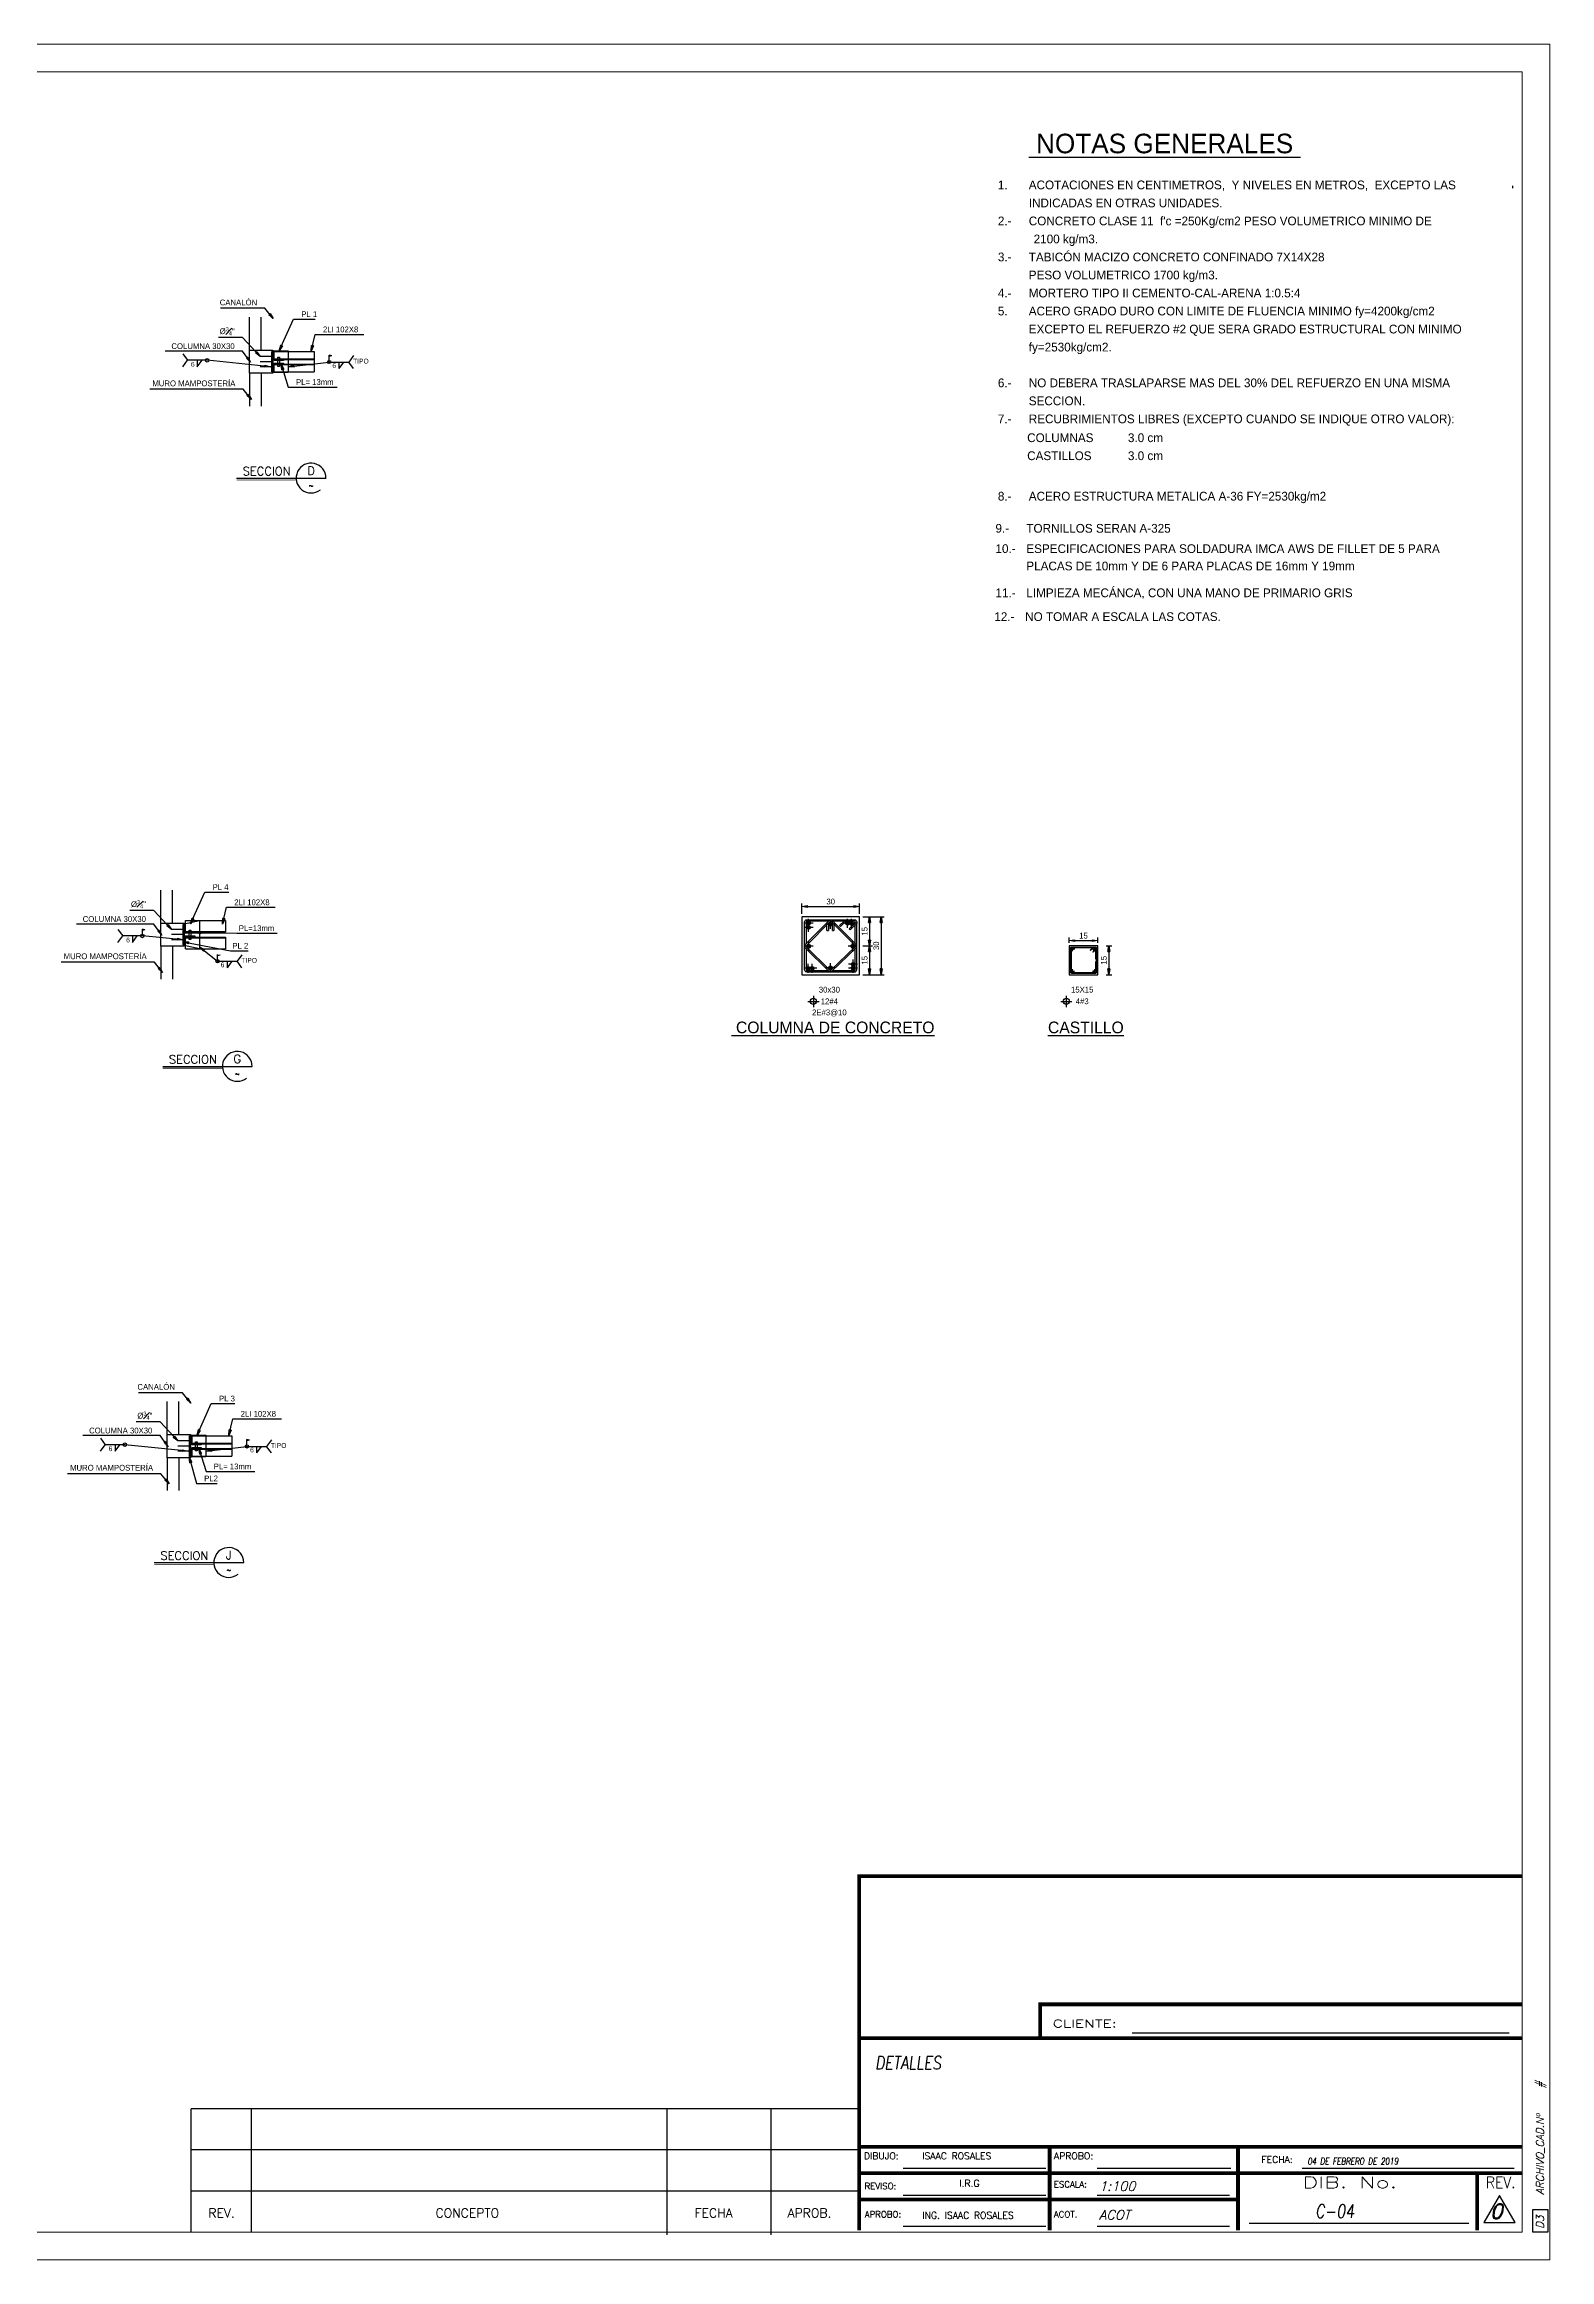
# Model space of a CAD drawing. Header units: millimetres. Extents: x 0 to 11971, y -30495 to 57.
# Drawn here: x 341.9 to 380.9, y 0 to 57.4 of the extents above; entities that cross this region are included whole.
import ezdxf
from ezdxf.enums import TextEntityAlignment as Align

# ---------------------------------------------------------------- set-up
doc = ezdxf.new("R2010")
doc.units = ezdxf.units.MM
for name, pattern in [('CENTER', [50.8, 31.75, -6.35, 6.35, -6.35]), ('HIDDEN', [9.525, 6.35, -3.175]), ('PHANTOM', [2.5, 1.25, -0.25, 0.25, -0.25, 0.25, -0.25])]:
    doc.linetypes.add(name, pattern=pattern)
for name, color, linetype in [('1', 2, 'CENTER'), ('2', 4, 'Continuous'), ('3', 4, 'Continuous'), ('4', 3, 'HIDDEN'), ('6', 7, 'Continuous'), ('7', 1, 'PHANTOM'), ('ACERO', 5, 'Continuous'), ('C', 11, 'Continuous'), ('lo', 2, 'HIDDEN'), ('Muro', 242, 'Continuous'), ('NOTAS', 5, 'Continuous'), ('TG', 7, 'Continuous'), ('TITULO', 242, 'Continuous'), ('TZ', 15, 'Continuous')]:
    doc.layers.add(name, color=color, linetype=linetype)
doc.styles.add('LEROY', font='stylu.ttf')
doc.styles.add('RMD', font='romand.shx')
doc.styles.add('ROMAND', font='romand.shx', dxfattribs={"width": 0.8, "oblique": 8})
doc.dimstyles.new('LEROY_CONC', dxfattribs={"dimtxt": 0.15, "dimasz": 0.15, "dimexe": 0.08, "dimexo": 0.08, "dimgap": 0.05, "dimtad": 1, "dimdec": 0, "dimlfac": 20, "dimzin": 0, "dimdsep": 46, "dimtxsty": 'LEROY', "dimblk1": 'FLECHA', "dimblk2": 'FLECHA', "dimsah": 1, "dimcen": 0.2, "dimclrd": 256, "dimclre": 256, "dimclrt": 5, "dimadec": 0, "dimazin": 0, "dimtfac": 0.5, "dimtdec": 0, "dimtix": 1, "dimtofl": 0, "dimtmove": 0, "dimatfit": 3, "dimldrblk": 'FLECHA', "dimfxl": 1, "dimtolj": 1, "dimtzin": 0, "dimarcsym": 0})

# ---------------------------------------------------------------- blocks, each defined once
blk = doc.blocks.new('FLECHA')
at = {"linetype": 'Continuous'}
blk.add_hatch(color=5, dxfattribs=at).paths.add_polyline_path([(0, 0), (-1, 0.16), (-1, -0.16)])
at = {"color": 5, "linetype": 'Continuous'}
blk.add_line((-1, 0.16), (-1, -0.16), dxfattribs=at)
blk.add_lwpolyline([(-1, 0.16), (0, 0), (-1, -0.16)], dxfattribs=at)
blk = doc.blocks.new('SECCION')
at = {"layer": 'TG'}
blk.add_line((-14.3, -3.3), (28.2, -3.3), dxfattribs=at)
at = {"layer": 'TG', "const_width": 0.417}
blk.add_lwpolyline([(-14.3, -4.2), (14.1, -4.2)], dxfattribs=at)
at = {"layer": 'TG', "color": 2}
blk.add_arc((21.1, -3.3), 7.08, 0, 308.5235, dxfattribs=at)
at = {"layer": 'TG', "style": 'RMD'}
for tag, p in [('SECCION', (0, 0)), ('SECC', (21.1, 0.2))]:
    blk.add_attdef(tag, text='', height=4, dxfattribs=at).set_placement(p, align=Align.MIDDLE)
at = {"layer": 'TG', "color": 2, "style": 'RMD'}
blk.add_attdef('RF', text='', height=2, dxfattribs=at).set_placement((21.1, -6.9), align=Align.MIDDLE)
blk = doc.blocks.new('NOTAS')
at = {"layer": 'NOTAS', "color": 5}
blk.add_line((156.122, 134.198), (156.122, 134.239), dxfattribs=at)
at = {"layer": 'NOTAS', "color": 5, "style": 'LEROY'}
for s, p in [('1.', (146.118, 134.173)), ('ACOTACIONES EN CENTIMETROS,  Y NIVELES EN METROS,  EXCEPTO LAS', (146.718, 134.173)), ('INDICADAS EN OTRAS UNIDADES.', (146.718, 133.823)), ('2.-', (146.118, 133.473)), ("CONCRETO CLASE 11  f'c =250Kg/cm2 PESO VOLUMETRICO MINIMO DE", (146.718, 133.473)), ('TABICÓN MACIZO CONCRETO CONFINADO 7X14X28', (146.718, 132.773)), ('  2100 kg/m3.', (146.687, 133.123)), ('3.-', (146.118, 132.773)), ('PESO VOLUMETRICO 1700 kg/m3.', (146.718, 132.423)), ('4.-', (146.118, 132.073)), ('MORTERO TIPO II CEMENTO-CAL-ARENA 1:0.5:4', (146.718, 132.073)), ('5.', (146.118, 131.723)), ('ACERO GRADO DURO CON LIMITE DE FLUENCIA MINIMO fy=4200kg/cm2', (146.718, 131.723)), ('EXCEPTO EL REFUERZO #2 QUE SERA GRADO ESTRUCTURAL CON MINIMO', (146.718, 131.373)), ('fy=2530kg/cm2.', (146.718, 131.023)), ('6.-', (146.118, 130.328)), ('NO DEBERA TRASLAPARSE MAS DEL 30% DEL REFUERZO EN UNA MISMA', (146.718, 130.328)), ('SECCION.', (146.718, 129.978)), ('7.-', (146.118, 129.628)), ('RECUBRIMIENTOS LIBRES (EXCEPTO CUANDO SE INDIQUE OTRO VALOR):', (146.718, 129.628)), ('COLUMNAS', (146.687, 129.262)), ('3.0 cm', (148.645, 129.262)), ('CASTILLOS', (146.687, 128.912)), ('3.0 cm', (148.645, 128.912)), ('8.-', (146.118, 128.126)), ('ACERO ESTRUCTURA METALICA A-36 FY=2530kg/m2', (146.718, 128.126)), ('9.-', (146.071, 127.502)), ('TORNILLOS SERAN A-325', (146.671, 127.502)), ('10.-', (146.071, 127.107)), ('ESPECIFICACIONES PARA SOLDADURA IMCA AWS DE FILLET DE 5 PARA ', (146.671, 127.107)), ('PLACAS DE 10mm Y DE 6 PARA PLACAS DE 16mm Y 19mm', (146.671, 126.77)), ('11.-', (146.071, 126.249)), ('LIMPIEZA MECÁNCA, CON UNA MANO DE PRIMARIO GRIS', (146.671, 126.249)), ('12.-', (146.048, 125.786)), ('NO TOMAR A ESCALA LAS COTAS.', (146.648, 125.786))]:
    blk.add_text(s, height=0.17, dxfattribs=at).set_placement(p)
at = {"layer": 'TITULO', "style": 'LEROY'}
blk.add_text('%%U NOTAS GENERALES ', height=0.38, dxfattribs=at).set_placement((146.718, 134.873))
blk = doc.blocks.new('*D183')
at = {"layer": 'C', "lineweight": -2, "transparency": 16777216}
for p, q in [((361.57, 34.863), (361.57, 35.131)), ((361.72, 35.051), (362.92, 35.051)), ((363.07, 34.863), (363.07, 35.131))]:
    blk.add_line(p, q, dxfattribs=at)
at = {"layer": 'Defpoints', "color": 0, "transparency": 16777216}
for p in [(363.07, 35.051), (361.57, 34.783), (363.07, 34.783)]:
    blk.add_point(p, dxfattribs=at)
at = {"layer": 'C', "lineweight": -2, "transparency": 16777216, "xscale": 0.15, "yscale": 0.15, "zscale": 0.15, "rotation": 180}
blk.add_blockref('FLECHA', (361.57, 35.051), dxfattribs=at)
at = {"layer": 'C', "lineweight": -2, "transparency": 16777216, "xscale": 0.15, "yscale": 0.15, "zscale": 0.15}
blk.add_blockref('FLECHA', (363.07, 35.051), dxfattribs=at)
at = {"layer": 'C', "color": 5, "transparency": 16777216, "insert": (362.32, 35.179), "char_height": 0.15, "attachment_point": 5, "style": 'LEROY'}
blk.add_mtext('\\A1;30', dxfattribs=at)
blk = doc.blocks.new('var8')
at = {"layer": 'TZ'}
h = blk.add_hatch(dxfattribs=at)
h.set_pattern_fill('ANSI31', color=250, scale=0.12501, style=0)
h.set_pattern_definition([(45, (-174.317762, 227.993321), (-0.0110494311, 0.0110494311), [])])
edge = h.paths.add_edge_path()
edge.add_arc((0, 0), 0.0635, 0, 360)
at = {"layer": 'TZ', "color": 250}
for p, q in [((-0.157, 0), (0.157, 0)), ((0, 0.157), (0, -0.157))]:
    blk.add_line(p, q, dxfattribs=at)
at = {"layer": 'TZ', "color": 5}
blk.add_circle((0, 0), 0.0635, dxfattribs=at)
blk = doc.blocks.new('*D186')
at = {"layer": 'C', "lineweight": -2, "transparency": 16777216}
for p, q in [((363.15, 34.783), (363.407, 34.783)), ((363.327, 34.633), (363.327, 34.183)), ((363.15, 34.033), (363.407, 34.033))]:
    blk.add_line(p, q, dxfattribs=at)
at = {"layer": 'Defpoints', "color": 0, "transparency": 16777216}
for p in [(363.07, 34.783), (363.07, 34.033), (363.327, 34.033)]:
    blk.add_point(p, dxfattribs=at)
at = {"layer": 'C', "lineweight": -2, "transparency": 16777216, "xscale": 0.15, "yscale": 0.15, "zscale": 0.15}
for p, rotation in [((363.327, 34.783), 90), ((363.327, 34.033), 270)]:
    blk.add_blockref('FLECHA', p, dxfattribs=dict(at, rotation=rotation))
at = {"layer": 'C', "color": 5, "transparency": 16777216, "insert": (363.199, 34.408), "char_height": 0.15, "attachment_point": 5, "rotation": 90, "style": 'LEROY'}
blk.add_mtext('\\A1;15', dxfattribs=at)
blk = doc.blocks.new('*D184')
at = {"layer": 'C', "lineweight": -2, "transparency": 16777216}
for p, q in [((363.15, 34.033), (363.407, 34.033)), ((363.327, 33.883), (363.327, 33.433)), ((363.15, 33.283), (363.407, 33.283))]:
    blk.add_line(p, q, dxfattribs=at)
at = {"layer": 'Defpoints', "color": 0, "transparency": 16777216}
for p in [(363.07, 34.033), (363.07, 33.283), (363.327, 33.283)]:
    blk.add_point(p, dxfattribs=at)
at = {"layer": 'C', "lineweight": -2, "transparency": 16777216, "xscale": 0.15, "yscale": 0.15, "zscale": 0.15}
for p, rotation in [((363.327, 34.033), 90), ((363.327, 33.283), 270)]:
    blk.add_blockref('FLECHA', p, dxfattribs=dict(at, rotation=rotation))
at = {"layer": 'C', "color": 5, "transparency": 16777216, "insert": (363.199, 33.658), "char_height": 0.15, "attachment_point": 5, "rotation": 90, "style": 'LEROY'}
blk.add_mtext('\\A1;15', dxfattribs=at)
blk = doc.blocks.new('*D185')
at = {"layer": 'C', "lineweight": -2, "transparency": 16777216}
for p, q in [((363.407, 34.783), (363.707, 34.783)), ((363.627, 34.633), (363.627, 33.433)), ((363.407, 33.283), (363.707, 33.283))]:
    blk.add_line(p, q, dxfattribs=at)
at = {"layer": 'Defpoints', "color": 0, "transparency": 16777216}
for p in [(363.327, 34.783), (363.327, 33.283), (363.627, 33.283)]:
    blk.add_point(p, dxfattribs=at)
at = {"layer": 'C', "lineweight": -2, "transparency": 16777216, "xscale": 0.15, "yscale": 0.15, "zscale": 0.15}
for p, rotation in [((363.627, 34.783), 90), ((363.627, 33.283), 270)]:
    blk.add_blockref('FLECHA', p, dxfattribs=dict(at, rotation=rotation))
at = {"layer": 'C', "color": 5, "transparency": 16777216, "insert": (363.499, 34.033), "char_height": 0.15, "attachment_point": 5, "rotation": 90, "style": 'LEROY'}
blk.add_mtext('\\A1;30', dxfattribs=at)
blk = doc.blocks.new('*D187')
at = {"layer": 'C', "lineweight": -2, "transparency": 16777216}
for p, q in [((368.495, 34.113), (368.495, 34.247)), ((368.645, 34.167), (369.095, 34.167)), ((369.245, 34.113), (369.245, 34.247))]:
    blk.add_line(p, q, dxfattribs=at)
at = {"layer": 'Defpoints', "color": 0, "transparency": 16777216}
for p in [(368.495, 34.033), (369.245, 34.167), (369.245, 34.033)]:
    blk.add_point(p, dxfattribs=at)
at = {"layer": 'C', "lineweight": -2, "transparency": 16777216, "xscale": 0.15, "yscale": 0.15, "zscale": 0.15, "rotation": 180}
blk.add_blockref('FLECHA', (368.495, 34.167), dxfattribs=at)
at = {"layer": 'C', "lineweight": -2, "transparency": 16777216, "xscale": 0.15, "yscale": 0.15, "zscale": 0.15}
blk.add_blockref('FLECHA', (369.245, 34.167), dxfattribs=at)
at = {"layer": 'C', "color": 5, "transparency": 16777216, "insert": (368.87, 34.295), "char_height": 0.15, "attachment_point": 5, "style": 'LEROY'}
blk.add_mtext('\\A1;15', dxfattribs=at)
blk = doc.blocks.new('*D189')
at = {"layer": 'C', "lineweight": -2, "transparency": 16777216}
for p, q in [((369.454, 34.033), (369.604, 34.033)), ((369.524, 33.883), (369.524, 33.433)), ((369.454, 33.283), (369.604, 33.283))]:
    blk.add_line(p, q, dxfattribs=at)
at = {"layer": 'Defpoints', "color": 0, "transparency": 16777216}
for p in [(369.374, 34.033), (369.374, 33.283), (369.524, 33.283)]:
    blk.add_point(p, dxfattribs=at)
at = {"layer": 'C', "lineweight": -2, "transparency": 16777216, "xscale": 0.15, "yscale": 0.15, "zscale": 0.15}
for p, rotation in [((369.524, 34.033), 90), ((369.524, 33.283), 270)]:
    blk.add_blockref('FLECHA', p, dxfattribs=dict(at, rotation=rotation))
at = {"layer": 'C', "color": 5, "transparency": 16777216, "insert": (369.396, 33.658), "char_height": 0.15, "attachment_point": 5, "rotation": 90, "style": 'LEROY'}
blk.add_mtext('\\A1;15', dxfattribs=at)

msp = doc.modelspace()

# ---------------------------------------------------------------- hatches: boundary and pattern name
at = {"layer": 'C'}
h = msp.add_hatch(color=256, dxfattribs=at)
h.dxf.hatch_style = 1
h.paths.add_polyline_path([(349.3279, 49.2946), (349.3931, 49.313), (349.3279, 49.3313)])
h = msp.add_hatch(color=256, dxfattribs=at)
h.dxf.hatch_style = 1
h.paths.add_polyline_path([(344.4865, 34.4275), (344.5518, 34.4458), (344.4865, 34.4641)])
h = msp.add_hatch(color=256, dxfattribs=at)
h.dxf.hatch_style = 1
h.paths.add_polyline_path([(346.4995, 33.7901), (346.4343, 33.8085), (346.4343, 33.7718)])
h = msp.add_hatch(color=256, dxfattribs=at)
h.dxf.hatch_style = 1
h.paths.add_polyline_path([(347.1959, 21.2062), (347.2611, 21.2245), (347.1959, 21.2428)])

# ---------------------------------------------------------------- linework, layer by layer
at = {"layer": '4', "color": 4, "linetype": 'Continuous'}
for p, q in [((363.0603, 3.9116), (345.7515, 3.9116)), ((345.7515, 1.7767), (345.7515, 3.9116)), ((347.316, 1.7767), (347.316, 3.9116)), ((358.0794, 1.7105), (358.0794, 3.9116)), ((360.7739, 0.6431), (360.7739, 3.9116)), ((363.0603, 2.8441), (345.7515, 2.8441)), ((345.7515, 0.7093), (345.7515, 2.8441)), ((347.316, 0.7093), (347.316, 2.8441)), ((358.0794, 0.6431), (358.0794, 2.8441)), ((363.0603, 1.7767), (345.7515, 1.7767))]:
    msp.add_line(p, q, dxfattribs=at)
at = {"layer": '6', "lineweight": 0}
for points in [[(295.5884, 57.3838), (380.9483, 57.3838), (380.9483, 0), (295.5884, 0)], [(296.2978, 56.6745), (380.2389, 56.6745), (380.2389, 0.7093), (296.2978, 0.7093)]]:
    msp.add_lwpolyline(points, close=True, dxfattribs=at)
at = {"layer": '6', "const_width": 0.0976}
for points in [[(380.2389, 9.934), (363.0603, 9.934), (363.0603, 0.759)], [(380.2389, 6.6154), (367.7454, 6.6154), (367.7454, 5.7369)], [(380.2389, 5.7369), (363.0603, 5.7369)], [(380.2389, 2.926), (363.0603, 2.926)], [(367.993, 0.759), (367.993, 2.926)], [(372.8733, 0.759), (372.8733, 2.926)], [(379.0677, 0.759), (379.0677, 2.2428)], [(372.8733, 1.5595), (363.0603, 1.5595)]]:
    msp.add_lwpolyline(points, dxfattribs=at)
at = {"layer": '6', "const_width": 0.0976, "flags": 128}
msp.add_lwpolyline([(380.2389, 2.2428), (363.0603, 2.2428)], dxfattribs=at)
at = {"layer": '7', "color": 7, "linetype": 'Continuous'}
msp.add_line((370.1303, 5.8759), (379.8952, 5.8759), dxfattribs=at)
at = {"layer": '7', "color": 1, "linetype": 'Continuous'}
for p, q in [((364.1997, 2.368), (367.891, 2.368)), ((369.223, 2.368), (372.6845, 2.368)), ((374.5389, 2.3675), (380.0254, 2.3675)), ((364.1997, 1.6737), (367.891, 1.6737)), ((369.223, 1.6737), (372.648, 1.6737)), ((364.1997, 0.8698), (367.891, 0.8698)), ((369.223, 0.8698), (372.648, 0.8698)), ((373.1592, 0.9423), (378.8567, 0.9423))]:
    msp.add_line(p, q, dxfattribs=at)
at = {"layer": '7'}
for points in [[(379.6487, 1.6651), (379.2459, 0.9674), (380.0515, 0.9674)], [(380.5075, 0.7093), (380.5075, 1.3023), (380.8985, 1.3023), (380.8985, 0.7093)]]:
    msp.add_lwpolyline(points, close=True, dxfattribs=at)
at = {"layer": 'ACERO'}
for p, q in [((347.2647, 49.4625), (347.2647, 50.3153)), ((347.9047, 49.4265), (348.9347, 49.4265)), ((347.9047, 49.1965), (347.9047, 49.4265)), ((348.9347, 49.4265), (348.9347, 48.8985)), ((347.2647, 48.8625), (347.2647, 48.0097)), ((347.9047, 49.2385), (348.9347, 49.2385)), ((347.9047, 49.2225), (348.9347, 49.2225)), ((347.9047, 48.8985), (347.9047, 49.1285)), ((347.9047, 49.1025), (348.9347, 49.1025)), ((347.9047, 49.0865), (348.9347, 49.0865)), ((347.9047, 48.8985), (348.9347, 48.8985)), ((344.9669, 34.6232), (344.9669, 35.4759)), ((345.6069, 34.6907), (346.637, 34.6907)), ((345.6069, 34.3572), (345.6069, 34.6907)), ((346.637, 34.6907), (346.637, 34.3867)), ((344.9669, 34.0232), (344.9669, 33.1704)), ((345.6069, 34.4057), (346.637, 34.4057)), ((345.6069, 34.3867), (346.637, 34.3867)), ((345.6069, 33.9557), (345.6069, 34.2892)), ((345.6069, 34.2597), (346.637, 34.2597)), ((345.6069, 34.2406), (346.637, 34.2406)), ((345.6069, 33.9557), (346.637, 33.9557)), ((346.637, 34.2597), (346.637, 33.9557)), ((345.1327, 21.3741), (345.1327, 22.2268)), ((345.7727, 21.3381), (346.8027, 21.3381)), ((345.7727, 21.1081), (345.7727, 21.3381)), ((346.8027, 21.3381), (346.8027, 20.8101)), ((345.1327, 20.7741), (345.1327, 19.9213)), ((345.7727, 21.1501), (346.8027, 21.1501)), ((345.7727, 21.1341), (346.8027, 21.1341)), ((345.7727, 20.8101), (345.7727, 21.0401)), ((345.7727, 21.0141), (346.8027, 21.0141)), ((345.7727, 20.9981), (346.8027, 20.9981)), ((345.7727, 20.8101), (346.8027, 20.8101))]:
    msp.add_line(p, q, dxfattribs=at)
at = {"layer": 'ACERO', "color": 2}
for p, q in [((347.8387, 49.295), (347.5387, 49.295)), ((347.8387, 49.1625), (347.5387, 49.1625)), ((347.8387, 49.0301), (347.5387, 49.0301)), ((345.5409, 34.4556), (345.2409, 34.4556)), ((345.5409, 34.3232), (345.2409, 34.3232)), ((345.5409, 34.1907), (345.2409, 34.1907)), ((345.7067, 21.2065), (345.4067, 21.2065)), ((345.7067, 21.0741), (345.4067, 21.0741)), ((345.7067, 20.9416), (345.4067, 20.9416))]:
    msp.add_line(p, q, dxfattribs=at)
at = {"layer": 'ACERO', "color": 3}
for p, q in [((362.6661, 34.6706), (362.5473, 34.5574)), ((362.5753, 34.5326), (362.5473, 34.5574)), ((362.7233, 34.6706), (362.5753, 34.5326)), ((362.2231, 34.4268), (362.2601, 34.4268)), ((362.3667, 34.4268), (362.4037, 34.4268)), ((369.0989, 33.9769), (369.0395, 33.9203)), ((369.0535, 33.9079), (369.0395, 33.9203)), ((369.1275, 33.9769), (369.0535, 33.9079))]:
    msp.add_line(p, q, dxfattribs=at)
at = {"layer": 'ACERO', "color": 250}
for p, q in [((361.8729, 32.737), (361.8729, 32.4466)), ((368.4233, 32.737), (368.4233, 32.4466)), ((361.7277, 32.5918), (362.0181, 32.5918)), ((368.2781, 32.5918), (368.5685, 32.5918))]:
    msp.add_line(p, q, dxfattribs=at)
at = {"layer": 'ACERO', "color": 3}
for points in [[(347.8647, 48.8985), (347.8387, 48.8985), (347.8387, 49.4265), (347.8647, 49.4265)], [(348.2647, 48.8825), (347.8647, 48.8825), (347.8647, 49.4425), (348.2647, 49.4425)], [(348.1447, 49.1965), (347.9047, 49.1965), (347.9047, 49.2225), (348.1447, 49.2225)], [(348.1447, 49.1025), (347.9047, 49.1025), (347.9047, 49.1285), (348.1447, 49.1285)], [(345.5669, 34.0592), (345.5409, 34.0592), (345.5409, 34.5872), (345.5669, 34.5872)], [(345.9669, 33.9557), (345.5669, 34.0432), (345.5669, 34.6032), (345.9669, 34.6907)], [(345.8469, 34.3572), (345.5669, 34.3572), (345.5669, 34.3832), (345.8469, 34.3832)], [(345.8469, 34.2632), (345.5669, 34.2632), (345.5669, 34.2892), (345.8469, 34.2892)], [(345.7327, 20.8101), (345.7067, 20.8101), (345.7067, 21.3381), (345.7327, 21.3381)], [(346.1327, 20.7941), (345.7327, 20.7941), (345.7327, 21.3541), (346.1327, 21.3541)], [(346.0127, 21.1081), (345.7727, 21.1081), (345.7727, 21.1341), (346.0127, 21.1341)], [(346.0127, 21.0141), (345.7727, 21.0141), (345.7727, 21.0401), (346.0127, 21.0401)]]:
    msp.add_lwpolyline(points, close=True, dxfattribs=at)
at = {"layer": 'ACERO', "color": 6}
for points in [[(348.042, 49.0372), (347.992, 49.0372), (347.992, 49.2772), (348.042, 49.2772)], [(345.7443, 34.1978), (345.6943, 34.1978), (345.6943, 34.4378), (345.7443, 34.4378)], [(345.91, 20.9487), (345.86, 20.9487), (345.86, 21.1887), (345.91, 21.1887)]]:
    msp.add_lwpolyline(points, close=True, dxfattribs=at)
at = {"layer": 'ACERO', "color": 3}
for points in [[(361.7009, 33.3581, -0.4142136), (361.6447, 33.4144), (361.6447, 34.6519, -0.4142136), (361.7009, 34.7081), (362.9384, 34.7081, -0.4142136), (362.9947, 34.6519), (362.9947, 34.6184, -0.1829276), (362.99, 34.606), (362.8239, 34.4494), (362.7958, 34.4742), (362.9525, 34.6202, 0.1829037), (362.9572, 34.6326), (362.9572, 34.6519, 0.4142136), (362.9384, 34.6706), (362.3804, 34.6706)], [(362.3535, 33.3749, -0.4142136), (362.274, 33.3749), (361.6612, 33.9828, -0.4142136), (361.6612, 34.0624), (362.2799, 34.6917, -0.4142136), (362.3595, 34.6917), (362.3927, 34.6584, -0.1989124), (362.4037, 34.6319), (362.4037, 34.4268)], [(362.2589, 34.6706), (361.7009, 34.6706, 0.4142136), (361.6822, 34.6519), (361.6822, 34.0834)], [(362.3667, 34.4268), (362.3667, 34.6209, 0.2338909), (362.3519, 34.6507), (362.3329, 34.6652, 0.4142136), (362.3064, 34.6652), (361.6877, 34.0358, 0.4142136), (361.6877, 34.0093), (362.3005, 33.4015, 0.4142136), (362.327, 33.4015)], [(361.7009, 33.3581), (362.9384, 33.3581, 0.4142136), (362.9947, 33.4144), (362.9947, 34.6321)], [(362.327, 33.4015), (362.9517, 34.01, 0.4142136), (362.9517, 34.0365), (362.4037, 34.5941)], [(362.3535, 33.3749), (362.9782, 33.9835, 0.4142136), (362.9782, 34.063), (362.3957, 34.6551)], [(361.6822, 33.9631), (361.6822, 33.4144, 0.4142136), (361.7009, 33.3956)], [(362.3749, 33.396), (362.9384, 33.3956, 0.4142136), (362.9572, 33.4144), (362.9572, 33.964)], [(368.5607, 33.3206, -0.4142136), (368.5326, 33.3488), (368.5326, 33.9675, -0.4142136), (368.5607, 33.9956), (369.1795, 33.9956, -0.4142136), (369.2076, 33.9675), (369.2076, 33.9508, -0.1829276), (369.2053, 33.9446), (369.1222, 33.8663), (369.1082, 33.8787), (369.1865, 33.9517, 0.1829037), (369.1889, 33.9579), (369.1889, 33.9675, 0.4142136), (369.1795, 33.9769), (368.9005, 33.9769)], [(369.1795, 33.9769), (368.5607, 33.9769, 0.4142136), (368.5514, 33.9675), (368.5514, 33.3488)], [(368.5607, 33.3206), (369.1795, 33.3206, 0.4142136), (369.2076, 33.3488), (369.2076, 33.9576)], [(368.5514, 33.6231), (368.5514, 33.3488, 0.4142136), (368.5607, 33.3394)], [(368.8977, 33.3396), (369.1795, 33.3394, 0.4142136), (369.1889, 33.3488), (369.1889, 33.6236)]]:
    msp.add_lwpolyline(points, format="xyb", dxfattribs=at)
for points in [[(362.2231, 34.4268), (362.2231, 34.5818)], [(362.2601, 34.6189), (362.2601, 34.4268)], [(362.9572, 34.0844), (362.9572, 34.575)], [(369.1889, 33.6838), (369.1889, 33.9291)], [(361.7009, 33.3956), (362.2529, 33.396)], [(368.5607, 33.3394), (369.182, 33.3398)]]:
    msp.add_lwpolyline(points, dxfattribs=at)
at = {"layer": 'ACERO'}
for centre in [(361.8729, 32.5918), (368.4233, 32.5918)]:
    msp.add_circle(centre, 0.08, dxfattribs=at)
at = {"layer": 'C'}
for p, q in [((345.5322, 49.3692), (345.6553, 49.1988)), ((345.5322, 49.0283), (345.6553, 49.1988)), ((345.9098, 49.1988), (345.9098, 49.0283)), ((345.9098, 49.0283), (346.0329, 49.1988)), ((349.3279, 49.1545), (349.3279, 49.3313)), ((349.3931, 49.313), (349.3279, 49.3313)), ((349.3931, 49.313), (349.3279, 49.2946)), ((349.5823, 48.984), (349.5823, 49.1545)), ((349.5823, 48.984), (349.7054, 49.1545)), ((349.9599, 49.3249), (349.8367, 49.1545)), ((349.9599, 48.984), (349.8367, 49.1545)), ((343.8545, 34.4577), (343.9777, 34.2873)), ((344.4865, 34.2873), (344.4865, 34.4641)), ((344.5518, 34.4458), (344.4865, 34.4641)), ((344.5518, 34.4458), (344.4865, 34.4275)), ((343.8545, 34.1168), (343.9777, 34.2873)), ((344.2321, 34.2873), (344.2321, 34.1168)), ((344.2321, 34.1168), (344.3552, 34.2873)), ((346.4343, 33.6316), (346.4343, 33.8085)), ((346.4995, 33.7901), (346.4343, 33.7718)), ((346.6887, 33.4612), (346.6887, 33.6316)), ((346.6887, 33.4612), (346.8119, 33.6316)), ((347.0663, 33.8021), (346.9432, 33.6316)), ((347.0663, 33.4612), (346.9432, 33.6316)), ((343.4002, 21.2807), (343.5233, 21.1103)), ((347.1959, 21.066), (347.1959, 21.2428)), ((347.2611, 21.2245), (347.1959, 21.2428)), ((347.8278, 21.2364), (347.7047, 21.066)), ((343.4002, 20.9398), (343.5233, 21.1103)), ((343.7777, 21.1103), (343.7777, 20.9398)), ((343.7777, 20.9398), (343.9009, 21.1103)), ((347.2611, 21.2245), (347.1959, 21.2062)), ((347.4503, 20.8955), (347.4503, 21.066)), ((347.4503, 20.8955), (347.5734, 21.066)), ((347.8278, 20.8955), (347.7047, 21.066))]:
    msp.add_line(p, q, dxfattribs=at)
for centre, radius in [((346.1642, 49.1988), 0.0468), ((349.3279, 49.1545), 0.0426), ((344.4865, 34.2873), 0.0468), ((346.4343, 33.6316), 0.0426), ((344.0322, 21.1103), 0.0468), ((347.1959, 21.066), 0.0426)]:
    msp.add_circle(centre, radius, dxfattribs=at)
at = {"layer": 'Muro'}
for p, q in [((347.5647, 49.4625), (347.5647, 50.3153)), ((347.5647, 48.8625), (347.5647, 48.0097)), ((345.2669, 34.6232), (345.2669, 35.4759)), ((345.2669, 34.0232), (345.2669, 33.1704)), ((345.4327, 21.3741), (345.4327, 22.2268)), ((345.4327, 20.7741), (345.4327, 19.9213))]:
    msp.add_line(p, q, dxfattribs=at)
for points in [[(347.8647, 48.8625), (347.2647, 48.8625), (347.2647, 49.4625), (347.8647, 49.4625)], [(345.5669, 34.0232), (344.9669, 34.0232), (344.9669, 34.6232), (345.5669, 34.6232)], [(345.7327, 20.7741), (345.1327, 20.7741), (345.1327, 21.3741), (345.7327, 21.3741)]]:
    msp.add_lwpolyline(points, close=True, dxfattribs=at)
at = {"layer": 'TZ'}
for points in [[(361.5697, 33.2831), (363.0697, 33.2831), (363.0697, 34.7831), (361.5697, 34.7831)], [(368.4951, 33.2831), (369.2451, 33.2831), (369.2451, 34.0331), (368.4951, 34.0331)]]:
    msp.add_lwpolyline(points, close=True, dxfattribs=at)

# ---------------------------------------------------------------- block references
at = {"layer": 'C', "xscale": 1.333333333333333, "yscale": 1.333333333333333, "zscale": 1.333333333333333}
msp.add_blockref('NOTAS', (171.8275, -125.2693), dxfattribs=at)
at = {"layer": 'lo', "xscale": 0.05452595733319215, "yscale": 0.05452595733319215, "zscale": 0.05452595733319215}
for p, values in [((347.7063, 46.3276), {'SECCION': 'SECCION', 'SECC': 'D', 'RF': '~'}), ((345.795, 31.0903), {'SECCION': 'SECCION', 'SECC': 'G', 'RF': '~'}), ((345.5743, 18.2391), {'SECCION': 'SECCION', 'SECC': 'J', 'RF': '~'})]:
    msp.add_blockref('SECCION', p, dxfattribs=at).add_auto_attribs(values)
at = {"layer": 'TZ', "rotation": 180}
for p, xscale, yscale, zscale in [((361.7457, 34.6153), 0.7499397480785319, 0.7499397480785319, 0.7499397480785319), ((361.7457, 34.5084), 0.7499397480785319, 0.7499397480785319, 0.7499397480785319), ((362.3137, 34.5926), 0.7499397480785319, 0.7499397480785319, 0.7499397480785319), ((362.7547, 34.6153), 0.7499397480785319, 0.7499397480785319, 0.7499397480785319), ((362.8579, 34.6153), 0.7499397480785319, 0.7499397480785319, 0.7499397480785319), ((361.7502, 34.0226), 0.7499397480785319, 0.7499397480785319, 0.7499397480785319), ((362.8884, 34.0226), 0.7499397480785319, 0.7499397480785319, 0.7499397480785319), ((368.5831, 33.9492), 0.374969874039266, 0.374969874039266, 0.374969874039266), ((369.1392, 33.9492), 0.374969874039266, 0.374969874039266, 0.374969874039266), ((361.74, 33.4504), 0.7499397480785319, 0.7499397480785319, 0.7499397480785319), ((361.8433, 33.4504), 0.7499397480785319, 0.7499397480785319, 0.7499397480785319), ((362.3137, 33.4643), 0.7499397480785319, 0.7499397480785319, 0.7499397480785319), ((362.8993, 33.557), 0.7499397480785319, 0.7499397480785319, 0.7499397480785319), ((362.8993, 33.4501), 0.7499397480785319, 0.7499397480785319, 0.7499397480785319), ((368.5803, 33.3668), 0.374969874039266, 0.374969874039266, 0.374969874039266), ((369.1599, 33.3666), 0.374969874039266, 0.374969874039266, 0.374969874039266)]:
    msp.add_blockref('var8', p, dxfattribs=dict(at, xscale=xscale, yscale=yscale, zscale=zscale))

# ---------------------------------------------------------------- texts
at = {"color": 5, "style": 'LEROY'}
for s, p in [('30x30', (362.2857, 32.8963)), ('15X15', (368.8361, 32.8963)), ('2E#3@10', (362.2857, 32.2963)), ('12#4', (362.2857, 32.5963)), ('4#3', (368.8361, 32.5963))]:
    msp.add_text(s, height=0.15, dxfattribs=at).set_placement(p, align=Align.MIDDLE)
at = {"color": 7, "style": 'LEROY'}
for s, p in [('%%U COLUMNA DE CONCRETO', (362.3802, 31.9186)), ('%%UCASTILLO', (368.9307, 31.9186))]:
    msp.add_text(s, height=0.303565, dxfattribs=at).set_placement(p, align=Align.MIDDLE)
at = {"layer": '1', "color": 1, "linetype": 'Continuous', "style": 'ROMAND', "width": 1.359613}
msp.add_text('CLIENTE:', height=0.19521, dxfattribs=at).set_placement((368.074, 6.0181), (369.7296, 6.0181), align=Align.FIT)
at = {"layer": '1', "style": 'ROMAND', "oblique": 15}
for tag, p, s in [('1:100', (369.2743, 1.7839), 'ESCALA'), ('ACOT', (369.2743, 1.0404), 'mm')]:
    msp.add_attdef(tag, p, s, height=0.24402, dxfattribs=at)
at = {"layer": '2', "color": 2, "linetype": 'CENTER', "style": 'ROMAND'}
for s, height, p in [('DIBUJO:', 0.17569, (363.179, 2.5999)), ('ISAAC ROSALES', 0.175691, (364.6906, 2.5999)), ('APROBO:', 0.17569, (368.1038, 2.5999)), ('FECHA:', 0.17569, (373.4786, 2.5075)), ('REVISO:', 0.16268, (363.1954, 1.8241)), ('I.R.G', 0.17569, (365.6498, 1.8916)), ('ESCALA:', 0.16268, (368.0992, 1.8718)), ('APROBO:', 0.16268, (363.2022, 1.0935)), ('ING. ISAAC ROSALES ', 0.175691, (364.6906, 1.0605)), ('ACOT.', 0.16268, (368.1024, 1.0951))]:
    msp.add_text(s, height=height, dxfattribs=at).set_placement(p)
for s, width, p, p2 in [('DIB. No.', 1.349923, (374.547, 1.8559), (376.994, 1.8559)), ('REV.', 0.833399, (379.2949, 1.8559), (380.0619, 1.8559))]:
    msp.add_text(s, height=0.29282, dxfattribs=dict(at, width=width)).set_placement(p, p2, align=Align.FIT)
at = {"layer": '2', "style": 'ROMAND', "oblique": 15}
msp.add_attdef('#', (380.7948, 4.4419), '', height=0.1952, rotation=90, dxfattribs=at)
at = {"layer": '2', "style": 'ROMAND', "oblique": 15, "flags": 2}
for tag, p, s, height in [('ARCHIVO_CAD.Nº', (380.7948, 1.6788), 'ARCHIVO CAD.No. ESRO ESTRUCTURAS Y MONTAJE', 0.195212), ('D3', (380.7948, 0.7989), 'D3', 0.19521)]:
    msp.add_attdef(tag, p, s, height=height, rotation=90, dxfattribs=at)
at = {"layer": '3', "color": 3, "linetype": 'Continuous', "style": 'ROMAND'}
for s, p in [('REV.', (346.1969, 1.0925)), ('APROB.', (361.2029, 1.0925))]:
    msp.add_text(s, height=0.23425, dxfattribs=at).set_placement(p)
at = {"layer": '3', "linetype": 'Continuous', "style": 'ROMAND'}
for s, p in [('CONCEPTO', (352.0817, 1.0925)), ('FECHA', (358.7948, 1.0925))]:
    msp.add_text(s, height=0.23425, dxfattribs=at).set_placement(p)
at = {"layer": '6', "lineweight": 0, "style": 'ROMAND', "oblique": 8, "width": 0.8}
for s, height, p in [('DETALLES', 0.33946, (363.4696, 4.9316)), ('04 DE FEBRERO DE 2019', 0.169731, (374.6728, 2.4648)), ('C-04', 0.33946, (374.873, 1.0871))]:
    msp.add_text(s, height=height, dxfattribs=at).set_placement(p)
at = {"layer": '7', "style": 'ROMAND', "oblique": 15}
msp.add_attdef('0', text='0', height=0.3904, dxfattribs=at).set_placement((379.5613, 1.2535), align=Align.MIDDLE)
at = {"layer": 'C', "color": 5, "style": 'LEROY'}
for s, p in [('6', (345.7433, 49.0325, 0)), ('6', (349.409, 48.9998, 0)), ('TIPO', (349.9471, 49.1158, 0)), ('6', (344.0657, 34.121, 0)), ('6', (346.5154, 33.4769, 0)), ('TIPO', (347.0535, 33.5929, 0)), ('6', (343.6113, 20.944, 0)), ('6', (347.277, 20.9113, 0)), ('TIPO', (347.8151, 21.0273, 0))]:
    msp.add_text(s, height=0.125, dxfattribs=at).set_placement(p)
at = {"layer": 'C', "char_height": 0.15, "width": 2.6345, "style": 'LEROY'}
for s, insert, attachment_point in [('{\\C5;CANALÓN}', (347.4601, 50.6961), 6), ('\\A1;{\\C5;%%C\\H0.7x;\\S3#4;\\H1.4286x;"}', (346.8767, 49.9514), 6), ('{\\C5;PL 1}', (348.6031, 50.393), 4), ('{\\C5;2LI 102X8}', (349.1656, 49.9976), 4), ('{\\C5;COLUMNA 30X30}', (346.8767, 49.5645), 6), ('{\\C5;MURO MAMPOSTERÍA}', (346.8959, 48.6004), 6), ('{\\C5;PL= 13mm}', (348.4667, 48.6341), 4), ('{\\C5;PL 4}', (346.3054, 35.5536), 4), ('\\A1;{\\C5;%%C\\H0.7x;\\S3#4;\\H1.4286x;"}', (344.5789, 35.1121), 6), ('{\\C5;2LI 102X8}', (346.8679, 35.1582), 4), ('{\\C5;COLUMNA 30X30}', (344.5789, 34.7251), 6), ('{\\C5;PL=13mm}', (346.9846, 34.4882), 4), ('{\\C5;MURO MAMPOSTERÍA}', (344.5982, 33.761), 6), ('{\\C5;PL 2}', (346.8165, 34.0332), 4), ('{\\C5;CANALÓN}', (345.3281, 22.6076), 6), ('{\\C5;PL 3}', (346.4711, 22.3045), 4), ('\\A1;{\\C5;%%C\\H0.7x;\\S3#4;\\H1.4286x;"}', (344.7446, 21.863), 6), ('{\\C5;2LI 102X8}', (347.0336, 21.9091), 4), ('{\\C5;COLUMNA 30X30}', (344.7446, 21.476), 6), ('{\\C5;MURO MAMPOSTERÍA}', (344.7639, 20.5119), 6), ('{\\C5;PL2}', (346.0869, 20.2363), 4), ('{\\C5;PL= 13mm}', (346.3347, 20.5457), 4)]:
    msp.add_mtext(s, dxfattribs=dict(at, insert=insert, attachment_point=attachment_point))

# ---------------------------------------------------------------- dimensions: what is measured, and where the dimension line sits
at = {"layer": 'C'}
for base, p1, p2, picture, middle in [((363.0697, 35.0512), (361.5697, 34.7831), (363.0697, 34.7831), '*D183', (362.3197, 35.1795)), ((369.2451, 34.1672), (368.4951, 34.0331), (369.2451, 34.0331), '*D187', (368.8701, 34.2954))]:
    dim = msp.add_linear_dim(base=base, p1=p1, p2=p2, dimstyle='LEROY_CONC', dxfattribs=at)
    dim.commit()
    dim.dimension.update_dxf_attribs({"geometry": picture, "text_midpoint": middle})
for base, p1, p2, picture, middle in [((363.3274, 34.0331), (363.0697, 34.7831), (363.0697, 34.0331), '*D186', (363.1992, 34.4081)), ((363.6273, 33.2831), (363.3274, 34.7831), (363.3274, 33.2831), '*D185', (363.4991, 34.0331)), ((363.3274, 33.2831), (363.0697, 34.0331), (363.0697, 33.2831), '*D184', (363.1992, 33.6581)), ((369.5239, 33.2831), (369.374, 34.0331), (369.374, 33.2831), '*D189', (369.3957, 33.6581))]:
    dim = msp.add_linear_dim(base=base, p1=p1, p2=p2, angle=90, dimstyle='LEROY_CONC', dxfattribs=at)
    dim.commit()
    dim.dimension.update_dxf_attribs({"geometry": picture, "text_midpoint": middle})

# ---------------------------------------------------------------- leaders
at = {"layer": 'C', "annotation_type": 0, "has_hookline": 1}
for points, hookline_direction, text_width in [([(347.8737, 50.2779), (347.6601, 50.545), (347.5101, 50.545)], 1, 0.9463), ([(348.0344, 49.4425), (348.4031, 50.2657), (348.5531, 50.2657)], 0, 0.3635), ([(347.2902, 49.1463), (347.0767, 49.4361), (346.9267, 49.4361)], 1, 1.7987), ([(347.5387, 49.295), (347.0767, 49.7873), (346.9267, 49.7873)], 1, 0.4216), ([(348.8583, 49.4328), (348.9656, 49.8694), (349.1156, 49.8694)], 0, 1.0576), ([(348.0811, 49.1025), (348.2667, 48.5065), (348.4167, 48.5065)], 0, 1.0688), ([(347.3095, 48.1822), (347.0959, 48.4483), (346.9459, 48.4483)], 1, 2.2165), ([(345.7367, 34.6032), (346.1054, 35.4253), (346.2554, 35.4253)], 0, 0.4184), ([(346.5606, 34.5935), (346.6679, 35.0301), (346.8179, 35.0301)], 0, 1.0576), ([(344.9925, 34.3069), (344.7789, 34.5968), (344.6289, 34.5968)], 1, 1.7987), ([(345.2409, 34.4556), (344.7789, 34.9479), (344.6289, 34.9479)], 1, 0.4216), ([(345.5409, 34.1383), (346.7665, 33.906)], 0, 0.4134), ([(345.8469, 34.3702), (346.9346, 34.3605)], 0, 0.9943), ([(345.0118, 33.3428), (344.7982, 33.6089), (344.6482, 33.6089)], 1, 2.2165), ([(345.7417, 22.1894), (345.5281, 22.4565), (345.3781, 22.4565)], 1, 0.9463), ([(345.9024, 21.3541), (346.2711, 22.1768), (346.4211, 22.1768)], 0, 0.4126), ([(345.1582, 21.0578), (344.9446, 21.3477), (344.7946, 21.3477)], 1, 1.7987), ([(345.4067, 21.2065), (344.9446, 21.6988), (344.7946, 21.6988)], 1, 0.4216), ([(346.7263, 21.3443), (346.8336, 21.7809), (346.9836, 21.7809)], 0, 1.0576), ([(345.7013, 20.7941), (345.8869, 20.1091), (346.0369, 20.1091)], 0, 0.339), ([(345.9491, 21.0141), (346.1347, 20.418), (346.2847, 20.418)], 0, 1.0688), ([(345.1775, 20.0937), (344.9639, 20.3598), (344.8139, 20.3598)], 1, 2.2165)]:
    msp.add_leader(points, dimstyle='LEROY_CONC', dxfattribs=dict(at, hookline_direction=hookline_direction, text_width=text_width))
at = {"layer": 'C'}
for points in [[(347.8057, 49.0301), (346.1642, 49.1988), (345.6553, 49.1988)], [(348.2647, 49.0301), (349.3279, 49.1545), (349.8367, 49.1545)], [(345.5409, 34.1907), (344.4865, 34.2873), (343.9777, 34.2873)], [(345.9669, 34.0093), (346.4343, 33.6316), (346.9432, 33.6316)], [(345.6737, 20.9416), (344.0322, 21.1103), (343.5233, 21.1103)], [(346.1327, 20.9416), (347.1959, 21.066), (347.7047, 21.066)]]:
    msp.add_leader(points, dimstyle='LEROY_CONC', dxfattribs=at)

doc.saveas('drawing.dxf')
